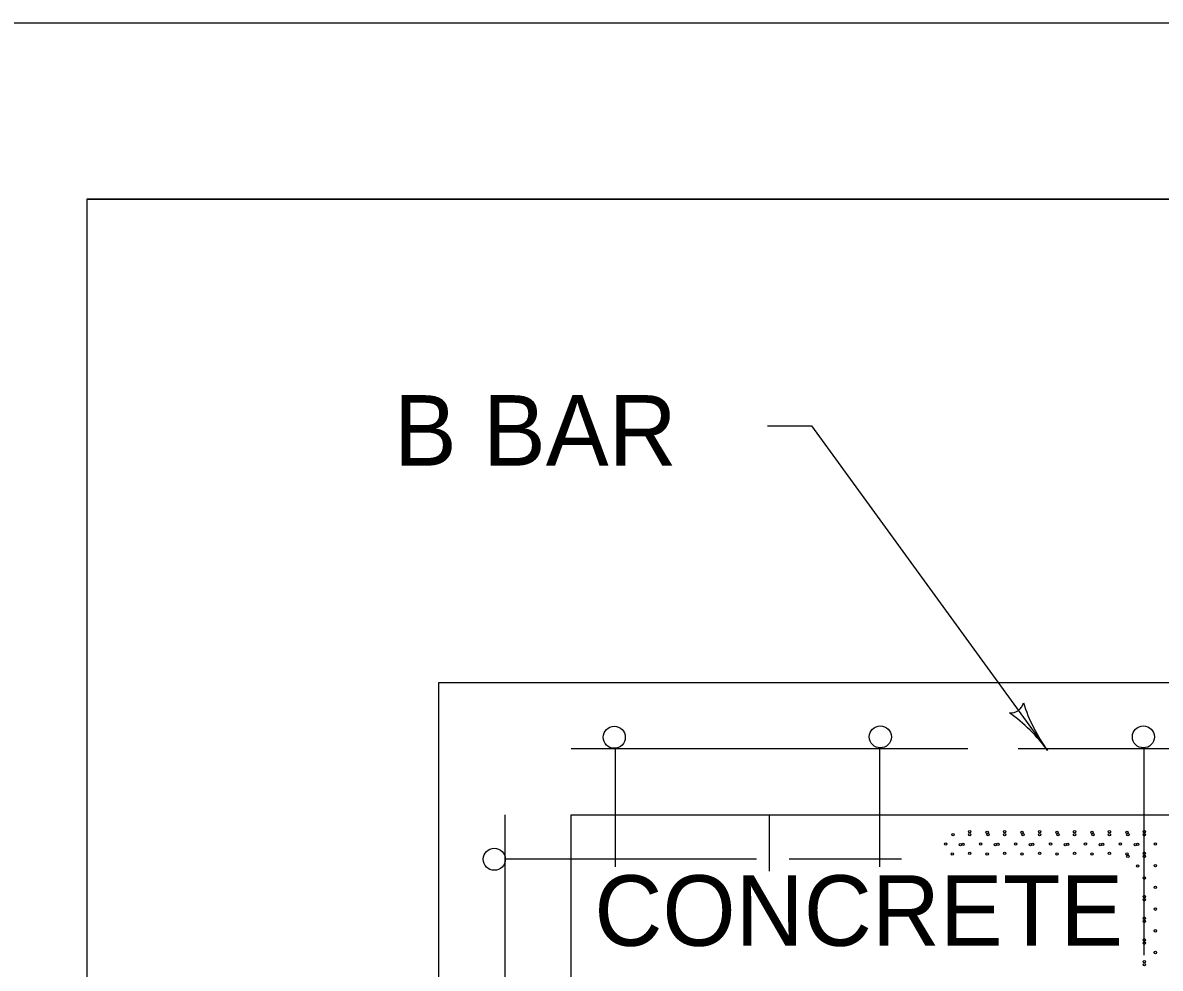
# Model space of a CAD drawing. Extents: x 997.6 to 1037, y 998.9 to 1022.8.
# Drawn here: x 1006.818 to 1010.046, y 1019.318 to 1022 of the extents above; entities that cross this region are included whole.
import ezdxf

# ---------------------------------------------------------------- set-up
doc = ezdxf.new("R2010")
doc.units = 0
for name, color, linetype in [('Level 1', 7, 'Continuous'), ('Level 10', 7, 'Continuous'), ('Level 11', 7, 'Continuous'), ('Level 14', 7, 'Continuous'), ('Level 2', 7, 'Continuous'), ('Level 3', 7, 'Continuous'), ('Level 4', 7, 'Continuous'), ('Level 5', 7, 'Continuous')]:
    doc.layers.add(name, color=color, linetype=linetype)

msp = doc.modelspace()

# ---------------------------------------------------------------- linework, layer by layer
at = {"layer": 'Level 1'}
for p, q in [((1007.9992, 1020.1284), (1014.2488, 1020.1284)), ((1007.9992, 1013.8773), (1007.9992, 1020.1284))]:
    msp.add_line(p, q, dxfattribs=at)
at = {"layer": 'Level 10'}
for q in [(1035.5, 1021.5), (1007, 1000.5)]:
    msp.add_line((1007, 1021.5), q, dxfattribs=at)
at = {"layer": 'Level 11'}
msp.add_lwpolyline([(1007, 1000.5), (1035.5, 1000.5), (1035.5, 1021.5), (1007, 1021.5)], close=True, dxfattribs=at)
at = {"layer": 'Level 14'}
msp.add_line((1000, 1022), (1036, 1022), dxfattribs=at)
at = {"layer": 'Level 2'}
for p, q in [((1008.3742, 1019.9409), (1009.4997, 1019.9409)), ((1008.4992, 1019.9409), (1008.4992, 1019.6061)), ((1009.2492, 1019.9409), (1009.2492, 1019.6061)), ((1009.643, 1019.9409), (1011.3742, 1019.9409)), ((1009.9992, 1019.9409), (1009.9992, 1019.3554)), ((1008.1867, 1019.7534), (1008.1867, 1018.5178)), ((1008.9367, 1019.7534), (1008.9367, 1019.5935)), ((1008.1867, 1019.6284), (1008.9009, 1019.6284)), ((1008.9928, 1019.6284), (1009.3117, 1019.6284))]:
    msp.add_line(p, q, dxfattribs=at)
for centre in [(1008.4969, 1019.9733), (1009.2519, 1019.9744), (1009.9984, 1019.9744), (1008.1564, 1019.6273)]:
    msp.add_circle(centre, 0.0313, dxfattribs=at)
at = {"layer": 'Level 3'}
for p, q in [((1008.3742, 1019.7534), (1013.8742, 1019.7534)), ((1008.3742, 1017.3462), (1008.3742, 1019.7534))]:
    msp.add_line(p, q, dxfattribs=at)
at = {"layer": 'Level 4'}
for centre in [(1009.5054, 1019.7057), (1009.6046, 1019.7057), (1009.7038, 1019.7057), (1009.8029, 1019.7057), (1009.9021, 1019.7057), (1010.0013, 1019.7057), (1009.4583, 1019.6971), (1009.5054, 1019.6971), (1009.555, 1019.7039), (1009.5575, 1019.6971), (1009.6046, 1019.6971), (1009.6542, 1019.7039), (1009.6567, 1019.6971), (1009.7038, 1019.6971), (1009.7533, 1019.7039), (1009.7558, 1019.6971), (1009.8029, 1019.6971), (1009.8525, 1019.7039), (1009.855, 1019.6971), (1009.9021, 1019.6971), (1009.9517, 1019.7039), (1009.9542, 1019.6971), (1010.0013, 1019.6971), (1009.4373, 1019.6702), (1009.4558, 1019.6424), (1009.4793, 1019.6685), (1009.4861, 1019.6693), (1009.5054, 1019.6442), (1009.5365, 1019.6702), (1009.555, 1019.6424), (1009.5785, 1019.6685), (1009.5853, 1019.6693), (1009.6046, 1019.6442), (1009.6357, 1019.6702), (1009.6542, 1019.6424), (1009.6777, 1019.6685), (1009.6844, 1019.6693), (1009.7038, 1019.6442), (1009.7348, 1019.6702), (1009.7533, 1019.6424), (1009.7768, 1019.6685), (1009.7836, 1019.6693), (1009.8029, 1019.6442), (1009.834, 1019.6702), (1009.8525, 1019.6424), (1009.876, 1019.6685), (1009.8828, 1019.6693), (1009.9021, 1019.6442), (1009.9332, 1019.6702), (1009.9517, 1019.6424), (1009.9752, 1019.6685), (1009.9819, 1019.6693), (1010.0013, 1019.6442), (1010.0323, 1019.6702), (1009.9542, 1019.6356), (1010.0013, 1019.6356), (1010.0323, 1019.6087), (1009.9819, 1019.6078), (1010.0013, 1019.5741), (1010.0323, 1019.5472), (1010.0013, 1019.5212), (1010.0013, 1019.5126), (1010.0323, 1019.4857), (1010.0013, 1019.4597), (1010.0013, 1019.4511), (1010.0323, 1019.4242), (1010.0013, 1019.3982), (1010.0013, 1019.3896), (1010.0323, 1019.3627), (1010.0013, 1019.3367), (1010.0013, 1019.3281)]:
    msp.add_circle(centre, 0.00339, dxfattribs=at)
at = {"layer": 'Level 5'}
for p, q in [((1008.9321, 1020.857), (1009.0561, 1020.857)), ((1009.0561, 1020.857), (1009.7263, 1019.9356))]:
    msp.add_line(p, q, dxfattribs=at)
for centre, radius, start, end in [((1009.6215, 1020.0798), 0.0375, 264.8072, 346.9239), ((1010.1054, 1020.2113), 0.4688, 197.3798, 216.0265), ((1009.3473, 1019.6598), 0.4688, 36.0326, 54.7014), ((1009.3473, 1019.6598), 0.4688, 36.0204, 36.0326)]:
    msp.add_arc(centre, radius, start, end, dxfattribs=at)

# ---------------------------------------------------------------- texts
at = {"layer": 'Level 1'}
for s, p in [('B BAR', (1007.8716, 1020.7437)), ('CONCRETE ', (1008.4403, 1019.3817))]:
    msp.add_text(s, height=0.2, dxfattribs=at).set_placement(p)

doc.saveas('drawing.dxf')
